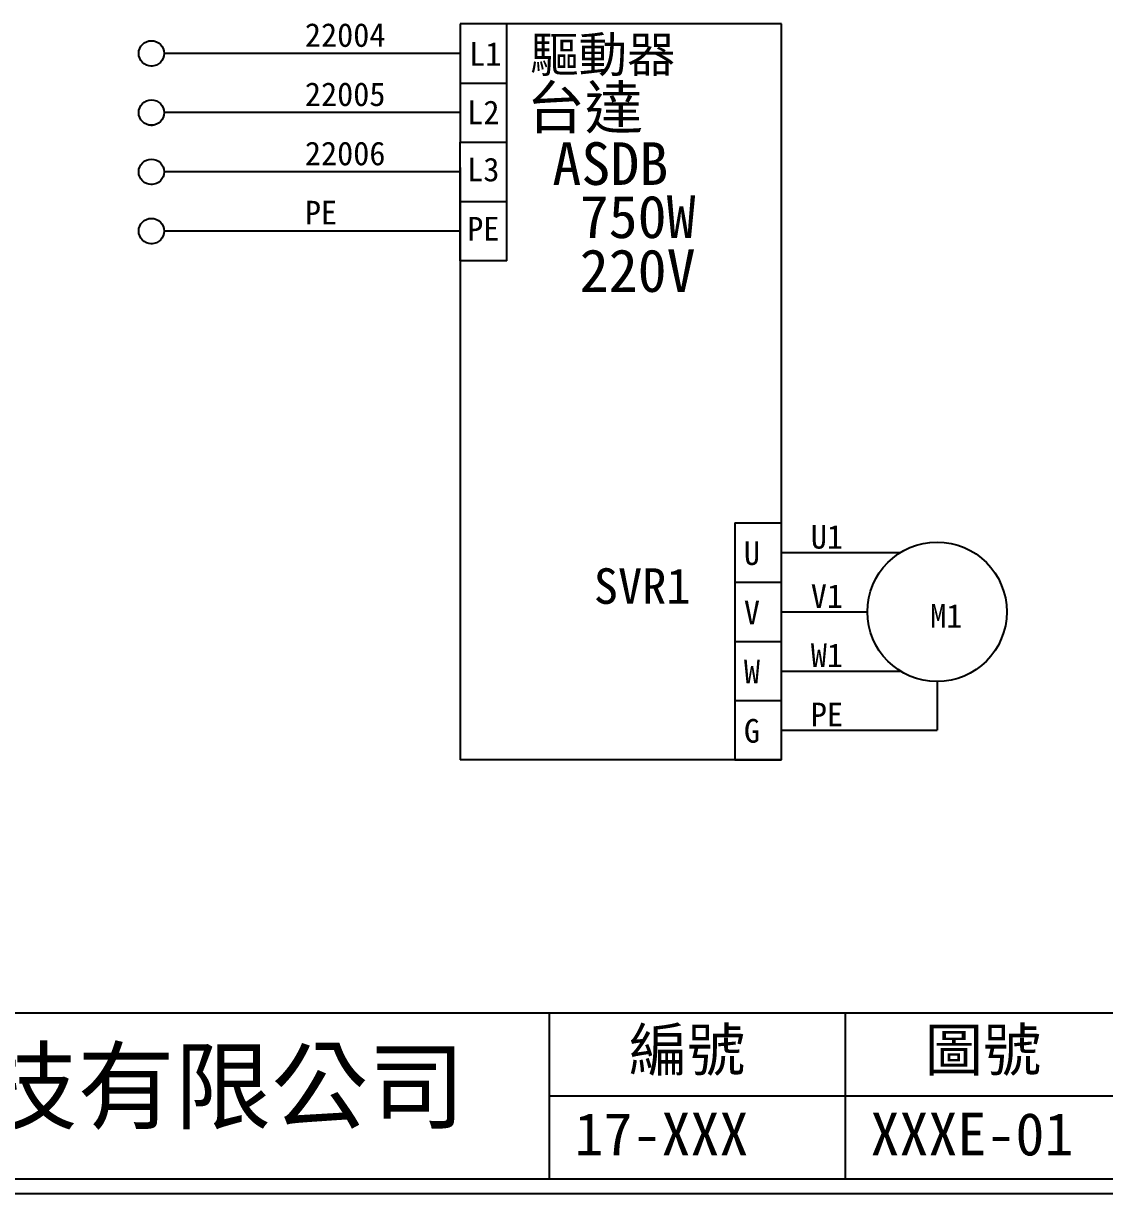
# Model space of a CAD drawing. Extents: x 10 to 297, y 3 to 207.
# Drawn here: x 101.3 to 192.6, y 3 to 101.8 of the extents above; entities that cross this region are included whole.
import ezdxf

# ---------------------------------------------------------------- set-up
doc = ezdxf.new("R2010")
doc.units = 0
doc.layers.get('0').update_dxf_attribs({"linetype": 'CONTINUOUS'})
doc.layers.add('圖框層', color=7, linetype='CONTINUOUS')
doc.layers.add('標尺寸層', color=3, linetype='CONTINUOUS')
doc.styles.add('STSL', font='kaiu.ttf')

msp = doc.modelspace()

# ---------------------------------------------------------------- linework, layer by layer
at = {"color": 7}
for p, q in [((165.347, 101.764), (138.204, 101.764)), ((138.204, 101.764), (138.204, 96.764)), ((142.146, 96.764), (142.146, 101.764)), ((165.347, 39.617), (165.347, 101.764)), ((138.204, 96.764), (138.204, 91.764)), ((138.204, 96.764), (142.146, 96.764)), ((142.146, 91.764), (142.146, 96.764)), ((138.204, 91.764), (142.146, 91.764)), ((142.146, 86.764), (142.146, 91.764)), ((138.204, 89.617), (138.204, 39.617)), ((138.204, 86.764), (142.146, 86.764)), ((138.204, 86.764), (142.146, 86.764)), ((142.146, 81.764), (142.146, 86.764)), ((161.405, 59.617), (165.347, 59.617)), ((161.405, 59.617), (161.405, 54.617)), ((165.347, 54.617), (165.347, 59.617)), ((161.405, 54.617), (165.347, 54.617)), ((161.405, 54.617), (161.405, 49.617)), ((165.347, 49.617), (165.347, 54.617)), ((161.405, 49.617), (165.347, 49.617)), ((161.405, 49.617), (161.405, 44.617)), ((165.347, 44.617), (165.347, 49.617)), ((161.405, 44.617), (165.347, 44.617)), ((161.405, 44.617), (165.347, 44.617)), ((161.405, 44.617), (161.405, 39.617)), ((165.347, 39.617), (165.347, 44.617)), ((165.347, 39.617), (138.204, 39.617)), ((161.405, 39.617), (165.347, 39.617))]:
    msp.add_line(p, q, dxfattribs=at)
for centre in [(112.133, 99.264), (112.133, 94.264), (112.133, 89.264), (112.133, 84.264)]:
    msp.add_circle(centre, 1.071, dxfattribs=at)
at = {"layer": '圖框層', "color": 7}
for p, q in [((11.25, 18.25), (295.75, 18.25)), ((145.75, 4.25), (145.75, 18.25)), ((170.75, 4.25), (170.75, 18.25)), ((145.75, 11.25), (295.75, 11.25)), ((11.25, 4.25), (295.75, 4.25)), ((10, 3), (297, 3))]:
    msp.add_line(p, q, dxfattribs=at)
at = {"layer": '標尺寸層', "color": 7}
for p, q in [((142.146, 101.764), (138.204, 101.764)), ((138.204, 99.264), (113.204, 99.264)), ((112.133, 98.193), (112.133, 98.127)), ((138.204, 94.264), (113.204, 94.264)), ((112.133, 93.193), (112.133, 93.127)), ((138.204, 86.764), (138.204, 91.764)), ((138.204, 89.264), (113.204, 89.264)), ((112.133, 88.193), (112.133, 88.127)), ((138.204, 81.764), (138.204, 86.764)), ((138.204, 84.264), (113.204, 84.264)), ((112.133, 83.193), (112.133, 83.127)), ((142.146, 81.764), (138.204, 81.764)), ((165.347, 57.117), (175.382, 57.117)), ((165.347, 52.117), (172.603, 52.117)), ((165.347, 47.117), (175.382, 47.117)), ((178.492, 46.228), (178.492, 42.117)), ((165.347, 42.117), (178.492, 42.117))]:
    msp.add_line(p, q, dxfattribs=at)
msp.add_circle((178.492, 52.117), 5.888, dxfattribs=at)

# ---------------------------------------------------------------- texts
at = {"layer": '圖框層', "color": 7, "style": 'STSL'}
for s, height, p in [('22004', 2, (125.098, 99.818)), ('驅動器', 3, (144.128, 97.677)), ('L1', 2, (138.974, 98.217)), ('台達', 3.6, (143.829, 92.894)), ('22005', 2, (125.098, 94.818)), ('L2', 2, (138.808, 93.287)), ('22006', 2, (125.098, 89.818)), ('ASDB', 3.6, (145.996, 88.158)), ('L3', 2, (138.808, 88.46)), ('750W', 3.6, (148.303, 83.673)), ('PE', 2, (125.098, 84.818)), ('PE', 2, (138.808, 83.46)), ('220V', 3.6, (148.303, 79.127)), ('U1', 2, (167.826, 57.45)), ('U', 2, (162.175, 56.069)), ('SVR1', 3, (149.503, 52.792)), ('V1', 2, (167.826, 52.45)), ('V', 2, (162.175, 51.069)), ('M1', 2, (177.907, 50.766)), ('W1', 2, (167.826, 47.45)), ('W', 2, (162.175, 46.069)), ('PE', 2, (167.826, 42.45)), ('G', 2, (162.175, 41.069)), ('編號', 3.6, (152.465, 13.337)), ('圖號', 3.6, (177.465, 13.337)), ('泓陞自動化科技有限公司', 6, (48.604, 9.076)), ('17-XXX', 3.6, (147.864, 6.224)), ('XXXE-01', 3.6, (172.864, 6.224))]:
    msp.add_text(s, height=height, dxfattribs=at).set_placement(p)

doc.saveas('drawing.dxf')
